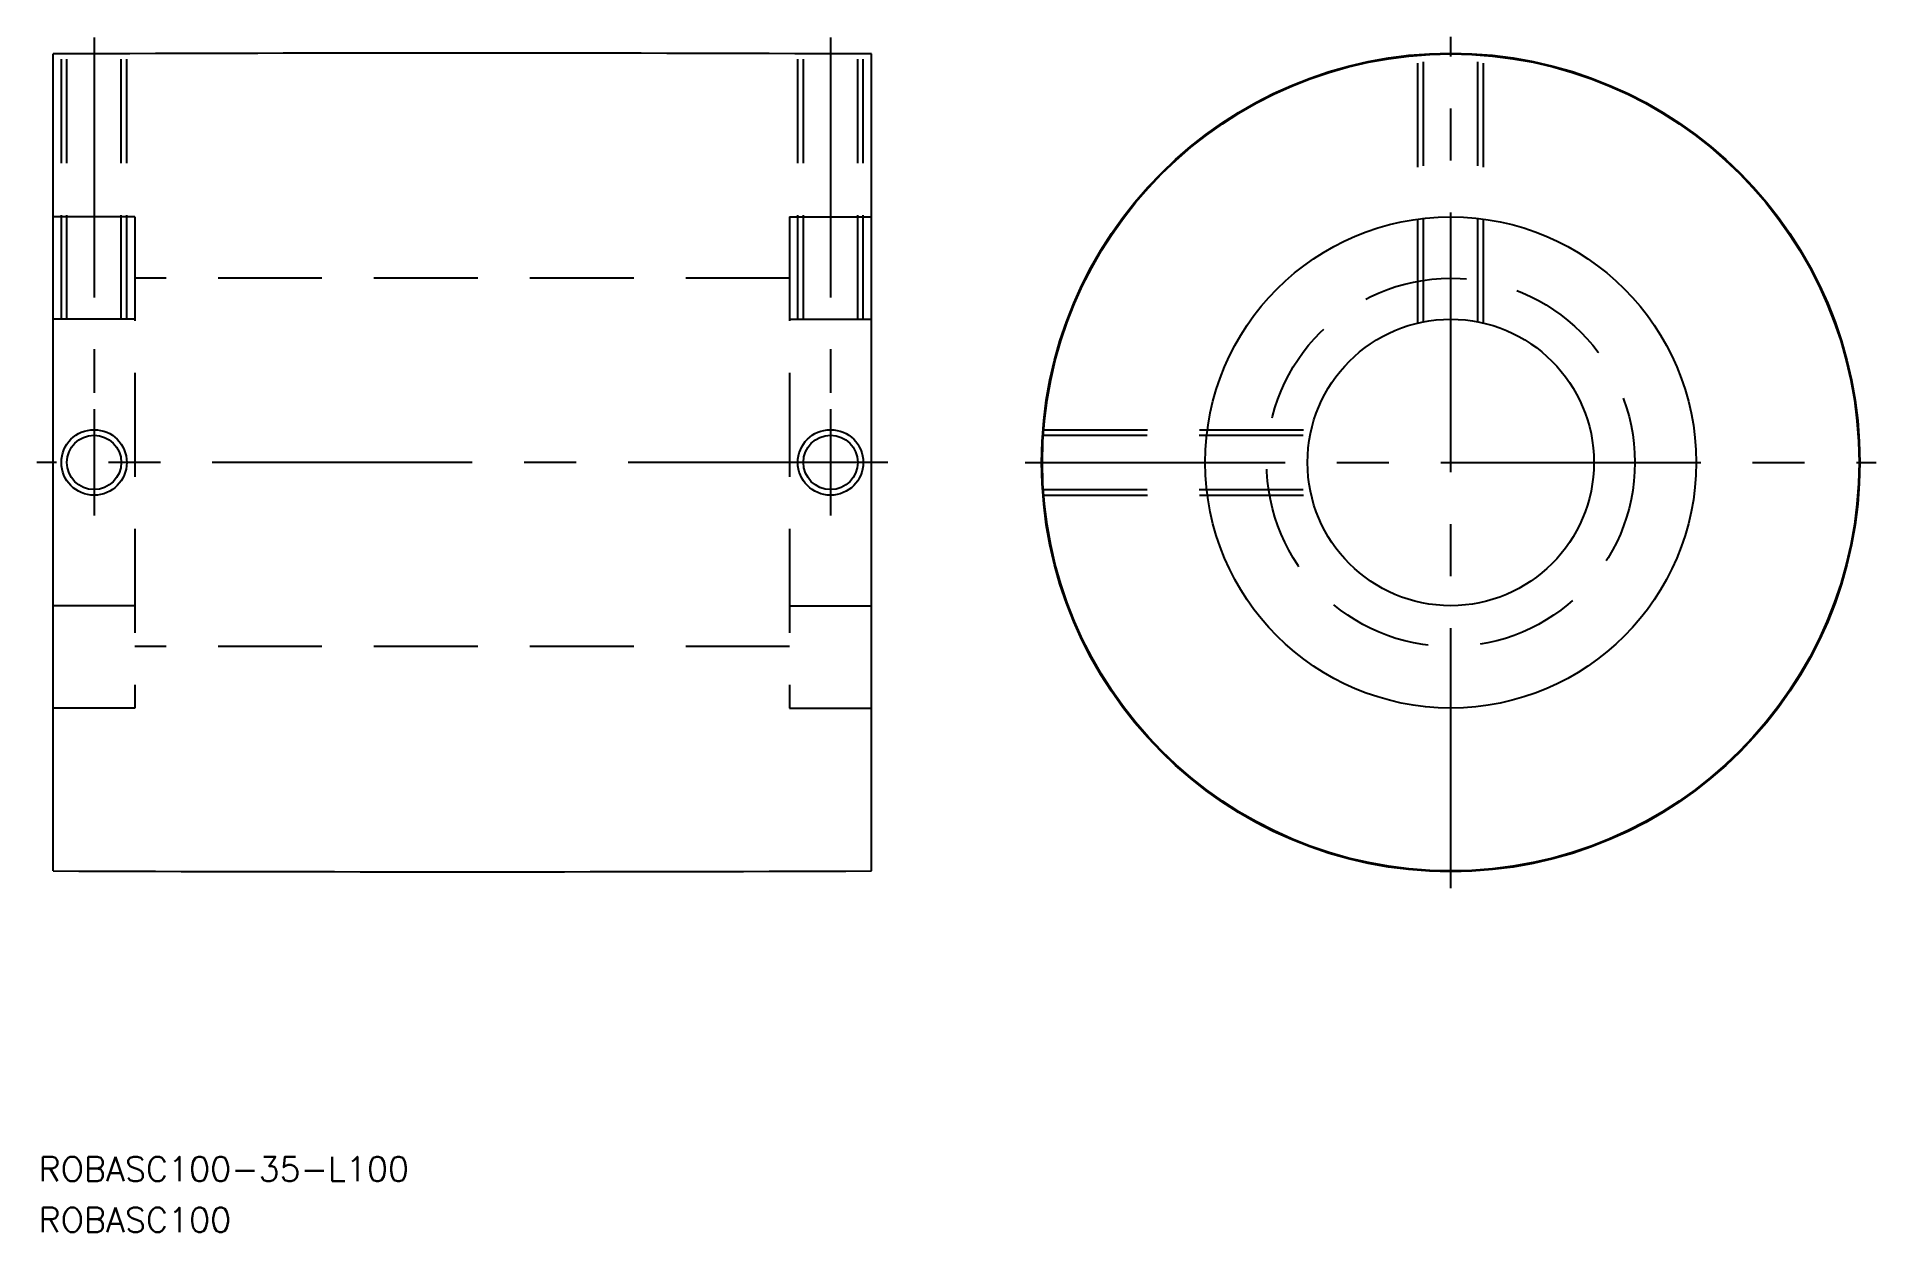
# Model space of a CAD drawing. Extents: x 148 to 373, y -94 to 52.
import ezdxf

# ---------------------------------------------------------------- set-up
doc = ezdxf.new("R2010")
doc.units = 0
doc.linetypes.add('CENTER', pattern=[50.8, 31.75, -6.35, 6.35, -6.35])
doc.linetypes.add('DASHED', pattern=[19.05, 12.7, -6.35])
doc.layers.get('0').update_dxf_attribs({"linetype": 'CONTINUOUS'})
doc.layers.add('CENTER', color=1, linetype='CONTINUOUS')
doc.styles.get("Standard").update_dxf_attribs({"font": 'txt.shx', "height": 3, "bigfont": 'bigfont.shx'})

# ---------------------------------------------------------------- blocks, each defined once
blk = doc.blocks.new('*U11')
at = {"color": 7, "linetype": 'CONTINUOUS'}
blk.add_text('ROBASC100-35-L100', height=3, dxfattribs=at).set_placement((148.23, -87.81))
blk = doc.blocks.new('*U12')
at = {"color": 7, "linetype": 'CONTINUOUS'}
blk.add_text('ROBASC100', height=3, dxfattribs=at).set_placement((148.23, -94.03))

msp = doc.modelspace()

# ---------------------------------------------------------------- linework, layer by layer
at = {"color": 7, "linetype": 'CONTINUOUS'}
for p, q in [((150, -49.9), (150, 49.9)), ((250, -49.9), (250, 49.9))]:
    msp.add_line(p, q, dxfattribs=at)
at = {"color": 3, "linetype": 'DASHED'}
for p, q in [((151, 17.5), (151, 49.9)), ((151.68, 17.5), (151.68, 49.91)), ((158.32, 17.5), (158.32, 49.93)), ((159, 17.5), (159, 49.93)), ((241, 17.5), (241, 49.93)), ((241.68, 17.5), (241.68, 49.93)), ((248.32, 17.5), (248.32, 49.91)), ((249, 17.5), (249, 49.9)), ((316.79, 17.04), (316.79, 49.74)), ((317.46, 17.18), (317.46, 49.79)), ((324.11, 17.18), (324.11, 49.79)), ((324.79, 17.04), (324.79, 49.74)), ((160, 30), (150, 30)), ((160, 30), (160, -30)), ((240, 30), (240, -30)), ((240, 30), (250, 30)), ((240, 22.5), (160, 22.5)), ((160, 17.5), (150, 17.5)), ((240, 17.5), (250, 17.5)), ((271, 3.32), (303.61, 3.32)), ((271.05, 4), (303.75, 4)), ((271, -3.32), (303.61, -3.32)), ((271.05, -4), (303.75, -4)), ((160, -17.5), (150, -17.5)), ((240, -17.5), (250, -17.5)), ((240, -22.5), (160, -22.5)), ((160, -30), (150, -30)), ((240, -30), (250, -30))]:
    msp.add_line(p, q, dxfattribs=at)
at = {"color": 7, "linetype": 'CONTINUOUS'}
for centre, radius in [((320.79, 0), 50), ((320.79, 0), 49.9), ((320.79, 0), 30), ((320.79, 0), 17.5), ((155, 0), 3.32), ((245, 0), 3.32)]:
    msp.add_circle(centre, radius, dxfattribs=at)
at = {"color": 3, "linetype": 'DASHED'}
msp.add_circle((320.79, 0), 22.5, dxfattribs=at)
at = {"color": 3, "linetype": 'CONTINUOUS'}
for centre in [(155, 0), (245, 0)]:
    msp.add_circle(centre, 4, dxfattribs=at)
at = {"color": 7, "linetype": 'CONTINUOUS'}
for centre, start, end in [((200, -12450.05), 89.770817, 90.229183), ((200, 12450.05), 269.770817, 270.229183)]:
    msp.add_arc(centre, 12500.05, start, end, dxfattribs=at)
at = {"layer": 'CENTER', "color": 1, "linetype": 'CENTER'}
for p, q in [((155, 51.92), (155, 8.5)), ((245, 51.92), (245, 8.5)), ((320.79, -52), (320.79, 52)), ((155, 6.5), (155, -6.5)), ((245, 6.5), (245, -6.5)), ((252, 0), (148, 0)), ((268.79, 0), (372.79, 0))]:
    msp.add_line(p, q, dxfattribs=at)

# ---------------------------------------------------------------- block references
at = {"color": 7, "linetype": 'CONTINUOUS'}
for name in ['*U11', '*U12']:
    msp.add_blockref(name, (0, 0), dxfattribs=at)

doc.saveas('drawing.dxf')
